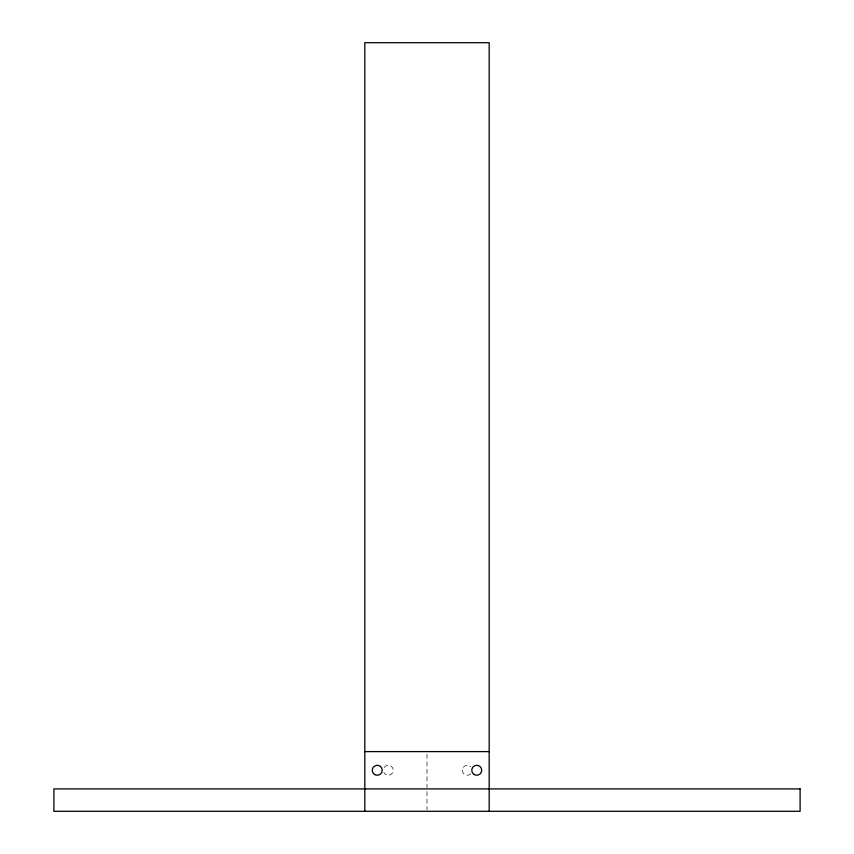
<?xml version="1.0" encoding="UTF-8"?>
<svg xmlns="http://www.w3.org/2000/svg" width="854" height="854" viewBox="0 0 854 854"><rect width="100%" height="100%" fill="white"/><g stroke="black" fill="none" stroke-linecap="round" stroke-linejoin="round"><path stroke-width="0.64" stroke-dasharray="4.27 3.2" d="M427 754.263L427 787.58M427 791.551L427 809.987M470.81 773.777A4.975 4.975 0 0 1 463.775 773.777A4.975 4.975 0 0 1 463.775 766.743A4.975 4.975 0 0 1 470.81 766.743M384.161 767.458A4.975 4.975 0 0 1 391.751 766.7A4.975 4.975 0 0 1 391.185 774.3A4.975 4.975 0 0 1 383.798 772.422"/><path stroke-width="1.28" d="M364.818 751.605L489.182 751.605M489.182 811.3L489.182 42.7L364.818 42.7L364.818 811.3M800.102 788.915L53.898 788.915L53.898 811.3L800.102 811.3L800.102 788.915M374.767 774.567A4.975 4.975 0 0 0 382.229 770.255A4.975 4.975 0 0 0 374.767 765.953A4.975 4.975 0 0 0 374.767 774.567M474.258 774.567A4.975 4.975 0 0 0 481.72 770.255A4.975 4.975 0 0 0 474.258 765.953A4.975 4.975 0 0 0 474.258 774.567"/></g></svg>
